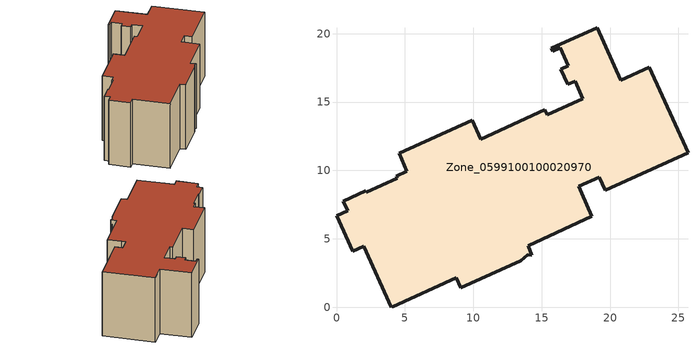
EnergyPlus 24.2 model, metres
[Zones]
Zone_0599100100020970
 floor ground (C_G): 2,4.44 1.19,4.08 0,6.7 0.81,7.07 0.51,7.75 2.12,8.52 2.18,8.39 4.45,9.42 4.37,9.58 5.13,9.94 4.59,11.25 9.92,13.66 10.54,12.3 15.23,14.42 15.4,14.06 18.02,15.24 17.44,16.52 16.9,16.29 16.4,17.4 16.94,17.65 16.35,18.96 15.8,18.71 15.72,18.93 19.05,20.43 20.78,16.61 22.89,17.53 25.7,11.3 19.65,8.55 19.2,9.51 17.72,8.83 17.94,8.33 18.68,6.64 14.01,4.5 14.28,3.79 13.99,3.82 13.46,3.41 9.1,1.41 8.77,2.14 4.12,0.05 4.09,0.11 4.01,0 z0
 wall outside (C_F): 1.19,4.08 2,4.44 4.01,0 4.09,0.11 4.12,0.05 8.77,2.14 9.1,1.41 13.46,3.41 13.99,3.82 14.28,3.79 14.01,4.5 18.68,6.64 17.94,8.33 17.72,8.83 19.2,9.51 19.65,8.55 25.7,11.3 22.89,17.53 20.78,16.61 19.05,20.43 15.72,18.93 15.8,18.71 16.35,18.96 16.94,17.65 16.4,17.4 16.9,16.29 17.44,16.52 18.02,15.24 15.4,14.06 15.23,14.42 10.54,12.3 9.92,13.66 4.59,11.25 5.13,9.94 4.37,9.58 4.45,9.42 2.18,8.39 2.12,8.52 0.51,7.75 0.81,7.07 0,6.7 1.19,4.08 z0:9.27
 roof outside (C_R): 2,4.44 4.01,0 4.09,0.11 4.12,0.05 8.77,2.14 9.1,1.41 13.46,3.41 13.99,3.82 14.28,3.79 14.01,4.5 18.68,6.64 17.94,8.33 17.72,8.83 19.2,9.51 19.65,8.55 25.7,11.3 22.89,17.53 20.78,16.61 19.05,20.43 15.72,18.93 15.8,18.71 16.35,18.96 16.94,17.65 16.4,17.4 16.9,16.29 17.44,16.52 18.02,15.24 15.4,14.06 15.23,14.42 10.54,12.3 9.92,13.66 4.59,11.25 5.13,9.94 4.37,9.58 4.45,9.42 2.18,8.39 2.12,8.52 0.51,7.75 0.81,7.07 0,6.7 1.19,4.08 z9.27
[BUILDING]
Pand.0599100100020970: North Axis=0; Terrain=City; Loads Convergence Tolerance Value=0.04; Temperature Convergence Tolerance Value=0.4; Solar Distribution=FullExterior; Maximum Number of Warmup Days=25; Minimum Number of Warmup Days=1
[Site:Location]
Rotterdam.The.Hague.AP_ZH_NLD Design_Conditions: Latitude=51.96; Longitude=4.45; Time Zone=1; Elevation=-4.5
[SITE:GROUNDTEMPERATURE:BUILDINGSURFACE]
18, 18, 18, 18, 18, 18, 18, 18, 18, 18, 18, 18
[MATERIAL] Thermal Absorptance=0.9; Solar Absorptance=0.7; Visible Absorptance=0.7
Name | Roughness | Thickness | Conductivity | Density | Specific Heat
G.D.2015-2018 | MediumSmooth | 0.15 | 0.0428571 | 540 | 1210
F.D.2015-2018 | Rough | 0.3 | 0.0666667 | 1920 | 840
R.D.2015-2018 | MediumRough | 0.2 | 0.0333333 | 1500 | 1000
[CONSTRUCTION]
C_G: G.D.2015-2018
C_F: F.D.2015-2018
C_R: R.D.2015-2018
[ZONE]
Zone_0599100100020970: Type=1; Multiplier=1; Ceiling Height=Autocalculate; Volume=Autocalculate; Floor Area=autocalculate; Part of Total Floor Area=Yes
[ZONEINFILTRATION:DESIGNFLOWRATE]
Infil_Zone_0599100100020970: Zone or ZoneList or Space or SpaceList=Zone_0599100100020970; Schedule=AlwaysOn; Design Flow Rate Calculation Method=Flow/Area; Flow Rate per Floor Area=0.0021; Constant Term Coefficient=1; Temperature Term Coefficient=0; Velocity Term Coefficient=0; Velocity Squared Term Coefficient=0
[HVACTEMPLATE:ZONE:IDEALLOADSAIRSYSTEM]
Zone_0599100100020970: Maximum Heating Supply Air Temperature=50; Minimum Cooling Supply Air Temperature=13; Maximum Heating Supply Air Humidity Ratio=0.0156; Minimum Cooling Supply Air Humidity Ratio=0.0077; Heating Limit=NoLimit; Cooling Limit=NoLimit; Dehumidification Control Type=ConstantSensibleHeatRatio; Cooling Sensible Heat Ratio=0.7; Dehumidification Setpoint=60; Humidification Control Type=None; Humidification Setpoint=30; Outdoor Air Method=None; Outdoor Air Flow Rate per Person=0.00944; Outdoor Air Flow Rate per Zone Floor Area=0; Outdoor Air Flow Rate per Zone=0; Demand Controlled Ventilation Type=None; Outdoor Air Economizer Type=NoEconomizer; Heat Recovery Type=None; Sensible Heat Recovery Effectiveness=0.7; Latent Heat Recovery Effectiveness=0.65
[ZONECONTROL:THERMOSTAT]
ThermostatControl_Zone_0599100100020970: Zone or ZoneList=Zone_0599100100020970; Control Type Schedule=DualSetpointControlType; Control 1=Thermostat_Zone_0599100100020970; Temperature Difference Between Cutout And Setpoint=0
[THERMOSTATSETPOINT:DUALSETPOINT]
Thermostat_Zone_0599100100020970: Heating Setpoint Temperature Schedule=HeatingSetpoint_Zone_0599100100020970; Cooling Setpoint Temperature Schedule=CoolingSetpoint_Zone_0599100100020970
[SCHEDULE:COMPACT]
HeatingSetpoint_Zone_0599100100020970: Through: 12/31, For: AllDays, Until: 24:00, 21
CoolingSetpoint_Zone_0599100100020970: Through: 12/31, For: AllDays, Until: 24:00, 24
DualSetpointControlType: Through: 12/31, For: AllDays, Until: 24:00, 4
AlwaysOn: Through: 12/31, For: AllDays, Until: 24:00, 1
